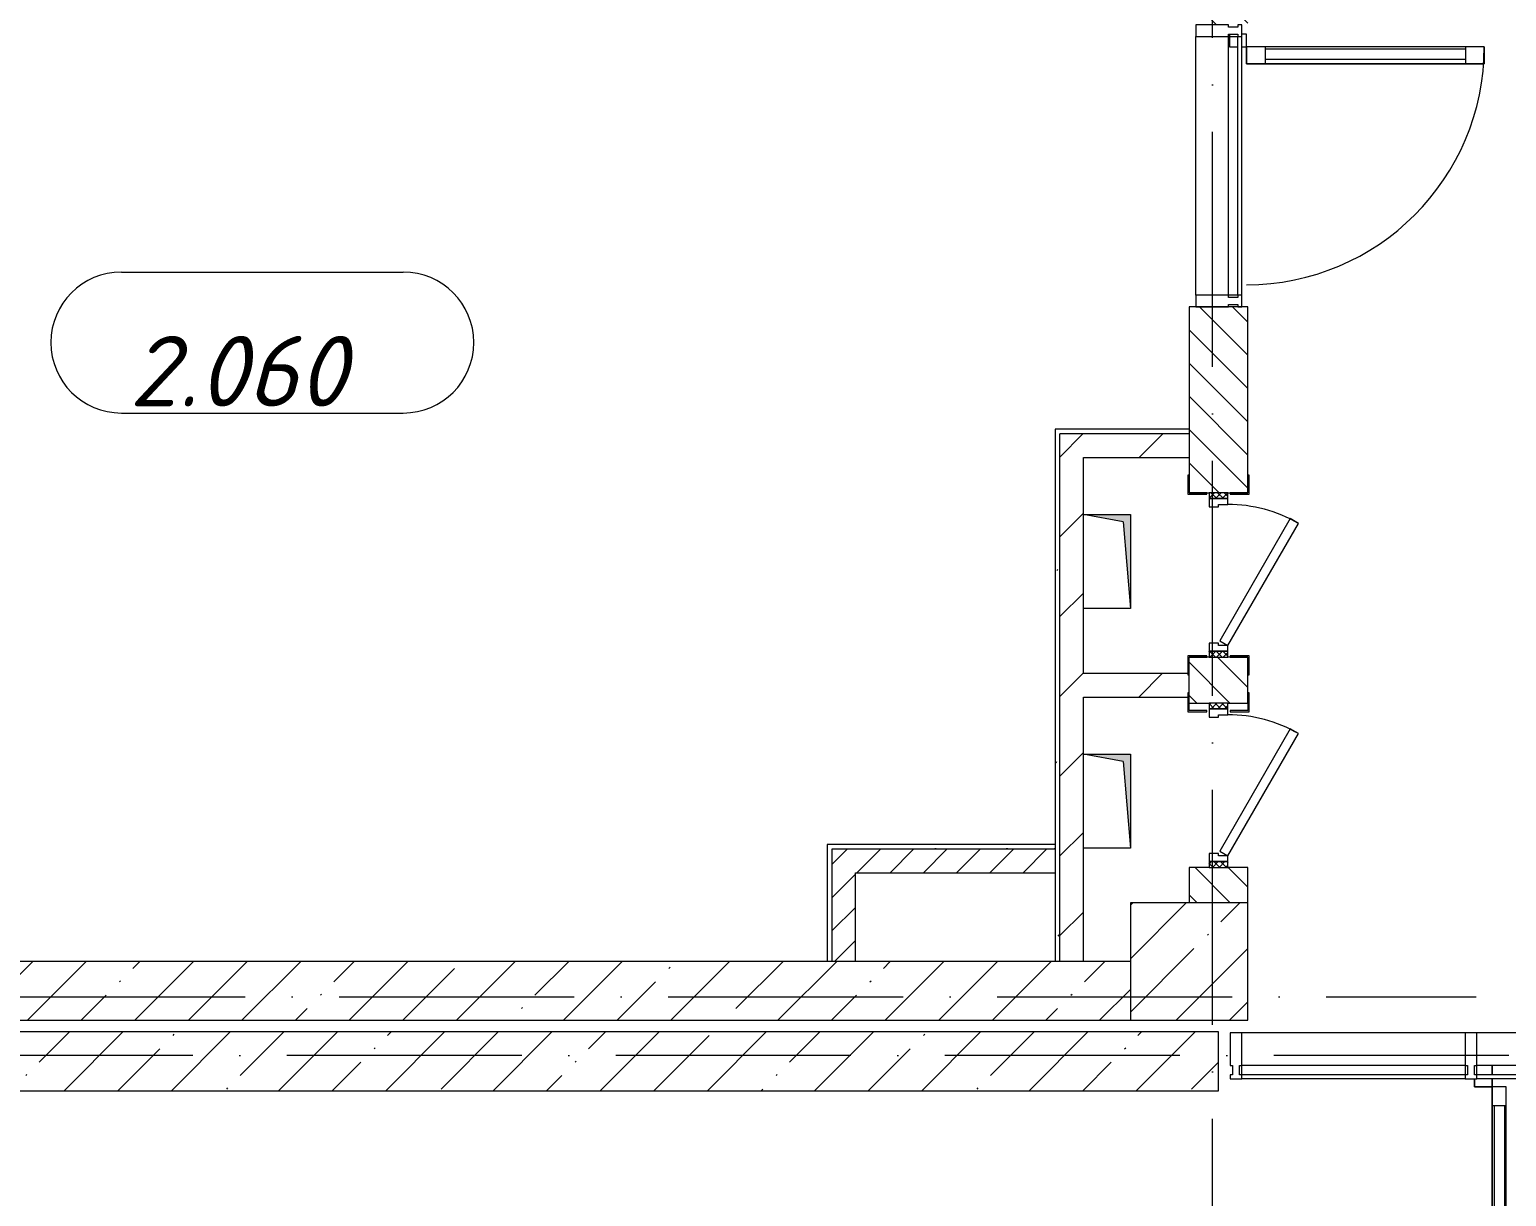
# Model space of a CAD drawing. Header units: millimetres. Extents: x -6467 to 106027, y -7090 to 195095.
# Drawn here: x 416 to 6701, y 8781 to 13747 of the extents above; entities that cross this region are included whole.
import ezdxf

# ---------------------------------------------------------------- set-up
doc = ezdxf.new("R2010")
doc.units = ezdxf.units.MM
doc.linetypes.add('50_200_ШТРИХ_1Т_ш5_п1_п1_', pattern=[1400, 1000, -200, 0, -200])
for name, color, linetype, lineweight, true_color in [('A-AREA-IDEN-1', 7, 'Continuous', 9, 0xaaaaaa), ('A-GENM-1', 7, 'Continuous', 9, 0xaaaaaa), ('A-GENM-2', 7, 'Continuous', 20, 0xaaaaaa), ('I-WALL-1', 7, 'Continuous', 5, 0x787878), ('M-EQPM-1', 7, 'Continuous', 9, 0xaaaaaa), ('M-EQPM-2', 7, 'Continuous', 9, 0xe2e2e2), ('Оси-3', 7, '50_200_ШТРИХ_1Т_ш5_п1_п1_', 9, 0xaaaaaa)]:
    doc.layers.add(name, color=color, linetype=linetype, lineweight=lineweight, true_color=true_color)
for name, color, linetype, lineweight in [('A-DETL-GENF', 7, 'Continuous', 9), ('A-DOOR', 7, 'Continuous', 9), ('A-DOOR-2', 7, 'Continuous', 5), ('A-DOOR-FRAM', 7, 'Continuous', 9), ('A-DOOR-FRAM-2', 7, 'Continuous', 5), ('A-GLAZ-CWMG', 7, 'Continuous', 9), ('A-GLAZ-CWMG-1', 7, 'Continuous', 20), ('A-WALL', 7, 'Continuous', 5), ('A-WALL-FNSH-1', 7, 'Continuous', 5), ('I-WALL', 7, 'Continuous', 5), ('S-COLS', 7, 'Continuous', 9), ('S-COLS-1', 7, 'Continuous', 5)]:
    doc.layers.add(name, color=color, linetype=linetype, lineweight=lineweight)
doc.styles.add('ISOCPEUR_I', font='isocpeui.ttf', dxfattribs={"height": 300})
pattern_1 = [(45, (0, 0), (-228.0985, 228.0985), []), (45, (228.1, 0), (-228.0985, 228.0985), [403.225, -80.645, 6.706, -73.939])]
pattern_2 = [(0, (0, 0), (406.4, 101.6), [6.706, -298.094, 6.706, -298.094, -1625.6]), (0, (0, 0), (406.4, 101.6), [-609.6, 6.706, -602.894, 6.706, -298.094, -711.2]), (0, (0, 0), (406.4, 101.6), [-1524, 6.706, -196.494, 6.706, -501.294]), (120, (152.4, 50.8), (-291.1882, 301.1527), [6.706, -298.094, 6.706, -298.094, -1625.6]), (120, (152.4, 50.8), (-291.1882, 301.1527), [-609.6, 6.706, -602.894, 6.706, -298.094, -711.2]), (120, (152.4, 50.8), (-291.1882, 301.1527), [-1524, 6.706, -196.494, 6.706, -501.294]), (240, (203.2, 254), (-115.2118, -402.7527), [6.706, -298.094, 6.706, -298.094, -1625.6]), (240, (203.2, 254), (-115.2118, -402.7527), [-609.6, 6.706, -602.894, 6.706, -298.094, -711.2]), (240, (203.2, 254), (-115.2118, -402.7527), [-1524, 6.706, -196.494, 6.706, -501.294])]
pattern_3 = [(45, (0, 0), (-169.7056, 169.7056), [])]
pattern_4 = [(45, (0, 0), (-70.7107, 70.7107), [])]

# ---------------------------------------------------------------- blocks, each defined once
blk = doc.blocks.new('BSC_Колонна _Прямоугольная - 500х500-V62-АИ_План этажа Радиаторы_2')
at = {"layer": 'S-COLS-1'}
h = blk.add_hatch(dxfattribs=at)
h.set_pattern_fill('FP_90', color=256, style=0, pattern_type=2)
h.set_pattern_definition([(45, (-5350, -9781.04), (-228.0985, 228.0985), []), (45, (-5121.9, -9781.04), (-228.0985, 228.0985), [403.225, -80.645, 6.706, -73.939])])
h.paths.add_polyline_path([(-250, -250), (250, -250), (250, 250), (-250, 250), (-250, -238)])
for p, q in [((250, 250), (-250, 250)), ((-250, 250), (-250, -250)), ((250, -250), (250, 250)), ((-250, -250), (250, -250))]:
    blk.add_line(p, q, dxfattribs=at)
blk = doc.blocks.new('Дверь_СКБ_1ст_Витражная - Горячий цех 11  EIW30 2-21848437-АИ_План этажа Радиаторы_2')
at = {"layer": 'A-DETL-GENF'}
for p, q in [((-506, 1048), (-434, 1048)), ((-506, 1048), (-506, 36)), ((-434, 1048), (-506, 1048)), ((-506, 1048), (-506, 36)), ((-434, 1048), (-434, 36)), ((-434, 36), (-434, 1048)), ((-506, 968), (-434, 968)), ((-496, 968), (-496, 116)), ((-452, 968), (-452, 116)), ((-506, 116), (-434, 116)), ((-560, 36), (-560, 17)), ((-506, 36), (-560, 36)), ((-506, 36), (-560, 36)), ((-560, 36), (-560, 17)), ((-434, 36), (-506, 36)), ((-506, 36), (-434, 36)), ((-506, 17), (-506, 36)), ((-506, 17), (-506, 36)), ((-506, -36), (-506, 0)), ((-506, -36), (-506, 0)), ((-560, -36), (-506, -36)), ((-560, -36), (-506, -36))]:
    blk.add_line(p, q, dxfattribs=at)
at = {"layer": 'A-DOOR-2'}
blk.add_line((-506, 1048), (-506, 36), dxfattribs=at)
blk.add_arc((-506, 36), 1012, 360, 90, dxfattribs=at)
blk = doc.blocks.new('Прямоугольный импост - Импост структурный с накладкой - 180мм-21847212-АИ_План этажа Радиаторы_2')
at = {"layer": 'A-GLAZ-CWMG'}
for p, q in [((16650, 6081), (15550, 6081)), ((15550, 6024), (15550, 6064)), ((16650, 6064), (15550, 6064)), ((16650, 6064), (16650, 6024)), ((16650, 6024), (15550, 6024)), ((16650, 5884), (15550, 5884))]:
    blk.add_line(p, q, dxfattribs=at)
blk = doc.blocks.new('Прямоугольный импост - Импост структурный с накладкой - 180мм-21847957-АИ_План этажа Радиаторы_2')
at = {"layer": 'A-GLAZ-CWMG-1'}
for p, q in [((-50, 40), (-50, 180)), ((-50, 180), (0, 180)), ((0, 180), (0, 40)), ((-40, 40), (-50, 40)), ((-50, -17), (-50, 0)), ((-50, 0), (-40, 0)), ((-40, 0), (-40, 40)), ((-10, 40), (-10, 0)), ((0, 40), (-10, 40)), ((-10, 0), (0, 0)), ((0, 0), (0, -17)), ((0, -17), (-50, -17))]:
    blk.add_line(p, q, dxfattribs=at)
blk = doc.blocks.new('Прямоугольный импост - Импост структурный с накладкой - 180мм-21847958-АИ_План этажа Радиаторы_2')
at = {"layer": 'A-GLAZ-CWMG-1'}
for p, q in [((0, 180), (-50, 180)), ((-50, 180), (-50, 40)), ((0, 40), (0, 180)), ((-50, 40), (-40, 40)), ((-40, 0), (-50, 0)), ((-50, 0), (-50, -17)), ((-40, 40), (-40, 0)), ((-10, 0), (-10, 40)), ((-10, 40), (0, 40)), ((0, 0), (-10, 0)), ((0, -17), (0, 0)), ((-50, -17), (0, -17))]:
    blk.add_line(p, q, dxfattribs=at)
blk = doc.blocks.new('Дверь_Витражная_СКБ_2Ст - ДВВ_ДАО_СОШ_Коридор EIW30-22655007-АИ_План этажа Радиаторы_2')
at = {"layer": 'A-DETL-GENF'}
for p, q in [((-960, 40), (-960, 0)), ((-960, 0), (-960, 40)), ((960, 40), (960, 0)), ((960, 40), (960, 0)), ((-1035, -50), (-1035, -17)), ((-1035, -17), (-1035, -50)), ((-960, -50), (-1035, -50)), ((-1035, -50), (-960, -50)), ((-960, -17), (-960, -50)), ((-960, -50), (-960, -17)), ((-900, -50), (-960, -50)), ((-960, -1010), (-960, -50)), ((-900, -50), (-960, -50)), ((-960, -50), (-960, -1010)), ((-900, -1010), (-900, -50)), ((-900, -1010), (-900, -50)), ((900, -50), (960, -50)), ((900, -1010), (900, -50)), ((900, -50), (900, -1010)), ((960, -50), (900, -50)), ((960, -17), (960, -50)), ((960, -17), (960, -50)), ((960, -1010), (960, -50)), ((960, -1010), (960, -50)), ((960, -50), (1035, -50)), ((960, -50), (1035, -50)), ((1035, -50), (1035, -17)), ((1035, -50), (1035, -17)), ((-960, -130), (-900, -130)), ((-950, -930), (-950, -130)), ((-906, -930), (-906, -130)), ((960, -130), (900, -130)), ((906, -930), (906, -130)), ((950, -930), (950, -130)), ((-960, -930), (-900, -930)), ((960, -930), (900, -930)), ((-960, -1010), (-900, -1010)), ((-960, -1010), (-900, -1010)), ((960, -1010), (900, -1010)), ((900, -1010), (960, -1010))]:
    blk.add_line(p, q, dxfattribs=at)
at = {"layer": 'A-DOOR-2'}
for p, q in [((-960, -1010), (-960, -50)), ((960, -1010), (960, -50))]:
    blk.add_line(p, q, dxfattribs=at)
for centre, start, end in [((-960, -50), 270, 0), ((960, -50), 180, 270)]:
    blk.add_arc(centre, 960, start, end, dxfattribs=at)
blk = doc.blocks.new('Прямоугольный импост - Импост структурный с накладкой - 180мм-21819183-АИ_План этажа Радиаторы_2')
at = {"layer": 'A-GLAZ-CWMG'}
for p, q in [((9600, 11206), (9600, 13256)), ((9617, 13256), (9657, 13256)), ((9617, 11206), (9617, 13256)), ((9657, 11206), (9657, 13256)), ((9797, 11206), (9797, 13256)), ((9657, 11206), (9617, 11206))]:
    blk.add_line(p, q, dxfattribs=at)
blk = doc.blocks.new('Прямоугольный импост - Импост структурный с накладкой - 180мм-20786475-АИ_План этажа Радиаторы_2')
at = {"layer": 'A-GLAZ-CWMG-1'}
for p, q in [((-25, 0), (-25, 17)), ((-25, 17), (25, 17)), ((-15, 0), (-25, 0)), ((-15, -40), (-15, 0)), ((25, 0), (15, 0)), ((15, 0), (15, -40)), ((25, 17), (25, 0)), ((-25, -180), (-25, -40)), ((-25, -40), (-15, -40)), ((15, -40), (25, -40)), ((25, -40), (25, -180)), ((25, -180), (-25, -180))]:
    blk.add_line(p, q, dxfattribs=at)
blk = doc.blocks.new('Канал вертикальный прямоугольный - Шахта - значок проема-24087326-АИ_План этажа Радиаторы_2')
at = {"layer": 'M-EQPM-2'}
blk.add_hatch(color=256, dxfattribs=at).paths.add_polyline_path([(200, 100), (-200, 100), (-200, -100), (-170, 70)])
at = {"layer": 'M-EQPM-1'}
for p, q in [((-200, -100), (-200, 100)), ((-200, 100), (200, 100)), ((-170, 70), (-200, -100)), ((-170, 70), (200, 100)), ((200, 100), (200, -100)), ((200, -100), (-200, -100))]:
    blk.add_line(p, q, dxfattribs=at)
blk = doc.blocks.new('110_Дверь_СКБ_1Ст_Внутренняя - ДОО_Д-22_Дв_700x2100h_Технический шкаф ЭОМ и СС EI30-25217176-АИ_План этажа Радиаторы_2')
at = {"layer": 'A-DOOR-2'}
h = blk.add_hatch(dxfattribs=at)
h.set_pattern_fill('FP_232', color=256, style=0, pattern_type=2)
h.set_pattern_definition([(135, (1951.41, 189.685), (-14.14214, -14.14214), []), (225, (1951.41, 189.685), (14.14214, -14.14214), [])])
h.paths.add_polyline_path([(362.5, -40), (362.5, 40), (337.5, 40), (337.5, -40)])
at = {"layer": 'A-DOOR-FRAM-2'}
h = blk.add_hatch(dxfattribs=at)
h.set_pattern_fill('FP_233', color=256, style=0, pattern_type=2)
h.set_pattern_definition([(45, (-171.384, 189.685), (-14.1421, 14.1421), []), (135, (-171.384, 189.685), (-14.1421, -14.1421), [])])
h.paths.add_polyline_path([(-312.5, -40), (-312.5, 40), (-337.5, 40), (-337.5, -40)])
at = {"layer": 'A-DOOR'}
for p, q in [((-207.1, 340), (-227.1, 305.4)), ((312.5, 40), (-207.1, 340)), ((-227.1, 305.4), (292.5, 5.4)), ((292.5, 5.4), (312.5, 40))]:
    blk.add_line(p, q, dxfattribs=at)
at = {"layer": 'A-DOOR-2'}
blk.add_arc((312.5, 40), 600, 150, 180, dxfattribs=at)
at = {"layer": 'A-DOOR-FRAM'}
for p, q in [((-312.5, 40), (-337.5, 40)), ((-337.5, 40), (-337.5, -40)), ((-287.5, 40), (-312.5, 40)), ((-312.5, 40), (-312.5, -40)), ((-312.5, -40), (-312.5, 40)), ((-287.5, 0), (-287.5, 40)), ((-277.5, 0), (-287.5, 0)), ((-277.5, -40), (-277.5, 0)), ((312.5, 0), (302.5, 0)), ((302.5, 0), (302.5, -40)), ((312.5, 40), (312.5, 0)), ((337.5, 40), (312.5, 40)), ((337.5, -40), (337.5, 40)), ((362.5, 40), (337.5, 40)), ((337.5, 40), (337.5, -40)), ((362.5, -40), (362.5, 40)), ((-337.5, -40), (-312.5, -40)), ((-312.5, -40), (-277.5, -40)), ((302.5, -40), (337.5, -40)), ((337.5, -40), (362.5, -40))]:
    blk.add_line(p, q, dxfattribs=at)
blk = doc.blocks.new('Фахверк _газобетон торцы_781 - Фахверк _газобетон торцы_-25914318-АИ_План этажа Радиаторы_2')
at = {"layer": 'A-GENM-2'}
for p, q in [((89406, 11134.7), (89325, 11134.7)), ((89325, 11134.7), (89325, 11128.7)), ((89325, 11128.7), (89400, 11128.7)), ((89400, 11128.7), (89400, 11053.7)), ((89406, 11053.7), (89406, 11134.7)), ((89400, 11053.7), (89406, 11053.7)), ((89400, 10953.7), (89400, 10878.7)), ((89406, 10953.7), (89400, 10953.7)), ((89406, 10872.7), (89406, 10953.7)), ((89400, 10878.7), (89325, 10878.7)), ((89325, 10878.7), (89325, 10872.7)), ((89325, 10872.7), (89406, 10872.7))]:
    blk.add_line(p, q, dxfattribs=at)
blk = doc.blocks.new('Фахверк _газобетон торцы_782 - Фахверк _газобетон торцы_-25914338-АИ_План этажа Радиаторы_2')
at = {"layer": 'A-GENM-2'}
for p, q in [((89406, 1349.3), (89325, 1349.3)), ((89325, 1349.3), (89325, 1343.3)), ((89325, 1343.3), (89400, 1343.3)), ((89400, 1343.3), (89400, 1268.3)), ((89406, 1268.3), (89406, 1349.3)), ((89400, 1268.3), (89406, 1268.3)), ((89406, 1168.3), (89400, 1168.3)), ((89400, 1168.3), (89400, 1093.3)), ((89406, 1087.3), (89406, 1168.3)), ((89400, 1093.3), (89325, 1093.3)), ((89325, 1093.3), (89325, 1087.3)), ((89325, 1087.3), (89406, 1087.3))]:
    blk.add_line(p, q, dxfattribs=at)
blk = doc.blocks.new('Фахверк _газобетон торцы_784 - Фахверк _газобетон торцы_-25914358-АИ_План этажа Радиаторы_2')
at = {"layer": 'A-GENM-2'}
for p, q in [((89406, 22224.7), (89325, 22224.7)), ((89325, 22224.7), (89325, 22218.7)), ((89325, 22218.7), (89400, 22218.7)), ((89400, 22218.7), (89400, 22143.7)), ((89406, 22143.7), (89406, 22224.7)), ((89400, 22143.7), (89406, 22143.7)), ((89400, 22043.7), (89400, 21968.7)), ((89406, 22043.7), (89400, 22043.7)), ((89406, 21962.7), (89406, 22043.7)), ((89400, 21968.7), (89325, 21968.7)), ((89325, 21968.7), (89325, 21962.7)), ((89325, 21962.7), (89406, 21962.7))]:
    blk.add_line(p, q, dxfattribs=at)
blk = doc.blocks.new('Прямоугольный импост - Импост структурный с накладкой - 180мм-26318486-АИ_План этажа Радиаторы_2')
at = {"layer": 'A-GLAZ-CWMG'}
for p, q in [((6525, 9478), (5575, 9478)), ((5575, 9298), (5575, 9338)), ((6525, 9338), (5575, 9338)), ((6525, 9338), (6525, 9298)), ((6525, 9298), (5575, 9298)), ((6525, 9281), (5575, 9281))]:
    blk.add_line(p, q, dxfattribs=at)
blk = doc.blocks.new('AAR_СКБ_Марка_помещения_1_5 ммп - Номер-27962133-АИ_План этажа Радиаторы_2')
at = {"layer": 'A-AREA-IDEN-1'}
for p, q in [((-2.987, 3), (3.013, 3)), ((-2.987, 0), (3.013, 0))]:
    blk.add_line(p, q, dxfattribs=at)
for centre, start, end in [((-2.987, 1.5), 90, 270), ((3.013, 1.5), 270, 90)]:
    blk.add_arc(centre, 1.5, start, end, dxfattribs=at)

msp = doc.modelspace()

# ---------------------------------------------------------------- hatches: boundary and pattern name
at = {"layer": 'A-WALL'}
h = msp.add_hatch(dxfattribs=at)
h.set_pattern_fill('FP_1', color=256, style=0, pattern_type=2)
h.set_pattern_definition(pattern_1)
h.paths.add_polyline_path([(5100, 9531), (5100, 9781), (-1950, 9781), (-1950, 9531), (4489.5, 9531)])
h = msp.add_hatch(dxfattribs=at)
h.set_pattern_fill('FP_1', color=256, style=0, pattern_type=2)
h.set_pattern_definition(pattern_1)
h.paths.add_polyline_path([(5475, 9231), (5475, 9481), (-1950, 9481), (-1950, 9231), (4489.5, 9231)])
at = {"layer": 'I-WALL'}
h = msp.add_hatch(dxfattribs=at)
h.set_pattern_fill('FP_2', color=256, style=0, pattern_type=2)
h.set_pattern_definition([(135, (0, 0), (-70.71068, -70.71068), [])])
h.paths.add_polyline_path([(5435, 10031), (5600, 10031), (5600, 10181), (5350, 10181), (5350, 10031)])
h.paths.add_polyline_path([(5350, 10881), (5600, 10881), (5600, 11076), (5350, 11076), (5350, 10906)])
h.paths.add_polyline_path([(5600, 11776), (5600, 12567), (5350, 12567), (5350, 11776), (5515, 11776)])
h.paths.add_polyline_path([(5600, 13767), (5600, 13931), (5350, 13931), (5350, 13767)])
h.paths.add_polyline_path([(5350, 14431), (5600, 14431), (5600, 15567), (5350, 15567), (5350, 14986)])
h.paths.add_polyline_path([(5435, 16267), (5600, 16267), (5600, 16446), (5350, 16446), (5350, 16267)])
h.paths.add_polyline_path([(5350, 17146), (5600, 17146), (5600, 17231), (5350, 17231), (5350, 17226)])
h.paths.add_polyline_path([(5420, 19491), (5600, 19493), (5600, 23231), (5350, 23231), (5352, 19493), (5360, 19491)])
h.paths.add_polyline_path([(5600, 23731), (5600, 26231), (5350, 26231), (5350, 23731)])
h.paths.add_polyline_path([(5463.9, 26731), (5600, 26731), (5600, 32231), (5350, 32231), (5350, 26731), (5462.7, 26731)])
h.paths.add_polyline_path([(5382.8, 32731), (5600, 32731), (5600, 35231), (5350, 35231), (5350, 32731)])
h.paths.add_polyline_path([(5598, 37491), (5600, 37493), (5600, 38230.7), (5350, 38230.7), (5352, 37493), (5598, 37492.2)])
h.paths.add_polyline_path([(5350, 38730.7), (5600, 38730.7), (5600, 43731), (5350, 43731), (5350, 38887.8)])
h.paths.add_polyline_path([(5600, 44231), (5598, 45014), (5350, 45014), (5350, 44231)])
h.paths.add_polyline_path([(5420, 46776), (5600, 46778), (5598, 47231), (5350, 47231), (5352, 46778), (5360, 46776)])
h = msp.add_hatch(dxfattribs=at)
h.set_pattern_fill('FP_5', color=256, style=0, pattern_type=2)
h.set_pattern_definition(pattern_3)
h.paths.add_polyline_path([(4800, 9781), (4900, 9781), (4900, 12026), (4800, 12026), (4800, 10632.7)])
h = msp.add_hatch(dxfattribs=at)
h.set_pattern_fill('FP_5', color=256, style=0, pattern_type=2)
h.set_pattern_definition(pattern_3)
h.paths.add_polyline_path([(5350, 11926), (5350, 12026), (4900, 12026), (4900, 11926), (5320, 11926)])
h = msp.add_hatch(dxfattribs=at)
h.set_pattern_fill('FP_5', color=256, style=0, pattern_type=2)
h.set_pattern_definition(pattern_3)
h.paths.add_polyline_path([(4900, 10906), (5350, 10906), (5350, 11006), (4900, 11006), (4900, 10950.9)])
h = msp.add_hatch(dxfattribs=at)
h.set_pattern_fill('FP_4', color=256, style=0, pattern_type=2)
h.set_pattern_definition(pattern_4)
h.paths.add_polyline_path([(4780, 10159), (4780, 10259), (3830, 10259), (3830, 10159), (4489.5, 10159)])
h = msp.add_hatch(dxfattribs=at)
h.set_pattern_fill('FP_4', color=256, style=0, pattern_type=2)
h.set_pattern_definition(pattern_4)
h.paths.add_polyline_path([(3930, 9781), (3930, 10159), (3830, 10159), (3830, 9781)])
at = {"layer": 'I-WALL-1'}
h = msp.add_hatch(dxfattribs=at)
h.set_pattern_fill('FP_3', color=256, style=0, pattern_type=2)
h.set_pattern_definition(pattern_2)
h.paths.add_polyline_path([(4780, 9781), (4800, 9781), (4800, 12046), (4780, 12046), (4780, 10950.9)])
h = msp.add_hatch(dxfattribs=at)
h.set_pattern_fill('FP_3', color=256, style=0, pattern_type=2)
h.set_pattern_definition(pattern_2)
h.paths.add_polyline_path([(5350, 12026), (5350, 12046), (4800, 12046), (4800, 12026), (5320, 12026)])
h = msp.add_hatch(dxfattribs=at)
h.set_pattern_fill('FP_3', color=256, style=0, pattern_type=2)
h.set_pattern_definition(pattern_2)
h.paths.add_polyline_path([(4780, 10259), (4780, 10279), (3810, 10279), (3810, 10259), (4489.5, 10259)])
h = msp.add_hatch(dxfattribs=at)
h.set_pattern_fill('FP_3', color=256, style=0, pattern_type=2)
h.set_pattern_definition(pattern_2)
h.paths.add_polyline_path([(3830, 9781), (3830, 10259), (3810, 10259), (3810, 9781)])

# ---------------------------------------------------------------- linework, layer by layer
at = {"layer": 'A-WALL'}
for p, q in [((5600, 12567), (5350, 12567)), ((5350, 12567), (5350, 11776)), ((5600, 11776), (5600, 12567)), ((4800, 9781), (4800, 12026)), ((5350, 12026), (4800, 12026)), ((5350, 11776), (5435, 11776)), ((5515, 11776), (5600, 11776)), ((5435, 11076), (5350, 11076)), ((5350, 10881), (5350, 11076)), ((5600, 11076), (5515, 11076)), ((5600, 10881), (5600, 11076)), ((5350, 10881), (5435, 10881)), ((5515, 10881), (5600, 10881)), ((3830, 10259), (3830, 9781)), ((4780, 10259), (3830, 10259)), ((5435, 10181), (5350, 10181)), ((5350, 10181), (5350, 10031)), ((5600, 10181), (5515, 10181)), ((5600, 10031), (5600, 10181)), ((5100, 9781), (-1950, 9781)), ((-1950, 9531), (5100, 9531)), ((5475, 9481), (-1950, 9481)), ((5475, 9231), (5475, 9481)), ((-1950, 9231), (5475, 9231))]:
    msp.add_line(p, q, dxfattribs=at)
at = {"layer": 'A-WALL-FNSH-1'}
for p, q in [((4780, 12046), (4780, 9781)), ((5350, 12046), (4780, 12046)), ((4900, 11006), (4900, 11926)), ((4900, 11926), (5350, 11926)), ((5350, 11006), (4900, 11006)), ((4900, 9781), (4900, 10906)), ((4900, 10906), (5350, 10906)), ((3810, 10279), (3810, 9781)), ((4780, 10279), (3810, 10279)), ((3930, 9781), (3930, 10159)), ((3930, 10159), (4780, 10159))]:
    msp.add_line(p, q, dxfattribs=at)
at = {"layer": 'Оси-3'}
for p, q in [((5450, -5889.7), (5450, 91281)), ((-5267.3, 9631), (6571.7, 9631)), ((104718, 9381), (-5267.3, 9381))]:
    msp.add_line(p, q, dxfattribs=at)

# ---------------------------------------------------------------- block references
at = {"layer": 'A-AREA-IDEN-1', "xscale": 199.9999999999999, "yscale": 199.9999999999999, "zscale": 199.9999999999999}
msp.add_blockref('AAR_СКБ_Марка_помещения_1_5 ммп - Номер-27962133-АИ_План этажа Радиаторы_2', (1403.6, 12115.1), dxfattribs=at)
at = {"layer": 'A-DOOR-2', "rotation": 269.9999999999999}
for name, p in [('Дверь_СКБ_1ст_Витражная - Горячий цех 11  EIW30 2-21848437-АИ_План этажа Радиаторы_2', (5558, 13167)), ('110_Дверь_СКБ_1Ст_Внутренняя - ДОО_Д-22_Дв_700x2100h_Технический шкаф ЭОМ и СС EI30-25217176-АИ_План этажа Радиаторы_2', (5475, 11438.5)), ('110_Дверь_СКБ_1Ст_Внутренняя - ДОО_Д-22_Дв_700x2100h_Технический шкаф ЭОМ и СС EI30-25217176-АИ_План этажа Радиаторы_2', (5475, 10543.5))]:
    msp.add_blockref(name, p, dxfattribs=at)
at = {"layer": 'A-DOOR-2'}
msp.add_blockref('Дверь_Витражная_СКБ_2Ст - ДВВ_ДАО_СОШ_Коридор EIW30-22655007-АИ_План этажа Радиаторы_2', (7600, 9298), dxfattribs=at)
at = {"layer": 'A-GENM-1'}
for name, p, rotation in [('Фахверк _газобетон торцы_784 - Фахверк _газобетон торцы_-25914358-АИ_План этажа Радиаторы_2', (-16618.7, 101176), 270.0000000000007), ('Фахверк _газобетон торцы_782 - Фахверк _газобетон торцы_-25914338-АИ_План этажа Радиаторы_2', (6693.3, -78324), 89.99999999999928), ('Фахверк _газобетон торцы_781 - Фахверк _газобетон торцы_-25914318-АИ_План этажа Радиаторы_2', (-5528.7, 100249), 270.0000000000007)]:
    msp.add_blockref(name, p, dxfattribs=dict(at, rotation=rotation))
at = {"layer": 'A-GLAZ-CWMG'}
for name, p, rotation in [('Прямоугольный импост - Импост структурный с накладкой - 180мм-21847958-АИ_План этажа Радиаторы_2', (5558, 13767), 89.9999999999999), ('Прямоугольный импост - Импост структурный с накладкой - 180мм-21847212-АИ_План этажа Радиаторы_2', (-506, 29267), 270.0000000000001), ('Прямоугольный импост - Импост структурный с накладкой - 180мм-21819183-АИ_План этажа Радиаторы_2', (19831, -319), 89.99999999999991)]:
    msp.add_blockref(name, p, dxfattribs=dict(at, rotation=rotation))
at = {"layer": 'A-GLAZ-CWMG', "extrusion": (0, 0, -1)}
for name, p, rotation in [('Прямоугольный импост - Импост структурный с накладкой - 180мм-21847957-АИ_План этажа Радиаторы_2', (-5558, 12567), 270.0000000000001), ('Прямоугольный импост - Импост структурный с накладкой - 180мм-20786475-АИ_План этажа Радиаторы_2', (-5550, 9298), 180), ('Прямоугольный импост - Импост структурный с накладкой - 180мм-20786475-АИ_План этажа Радиаторы_2', (-6550, 9298), 180)]:
    msp.add_blockref(name, p, dxfattribs=dict(at, rotation=rotation))
at = {"layer": 'A-GLAZ-CWMG'}
msp.add_blockref('Прямоугольный импост - Импост структурный с накладкой - 180мм-26318486-АИ_План этажа Радиаторы_2', (0, 0), dxfattribs=at)
at = {"layer": 'M-EQPM-1', "rotation": 269.9999999999997}
for p in [(5000, 11482.7), (5000, 10462.7)]:
    msp.add_blockref('Канал вертикальный прямоугольный - Шахта - значок проема-24087326-АИ_План этажа Радиаторы_2', p, dxfattribs=at)
at = {"layer": 'S-COLS'}
msp.add_blockref('BSC_Колонна _Прямоугольная - 500х500-V62-АИ_План этажа Радиаторы_2', (5350, 9781), dxfattribs=at)

# ---------------------------------------------------------------- texts
at = {"layer": 'A-AREA-IDEN-1', "insert": (1300.4, 12143.3), "char_height": 300, "width": 952, "attachment_point": 8, "line_spacing_factor": 1.139951, "style": 'ISOCPEUR_I'}
msp.add_mtext('\\pxqc,t8.46667,16.93333,25.4,33.86667,42.33333,50.8,59.26667,67.73333,76.2,84.66667,93.13333,101.6,110.06667,118.53333,127,135.46667,143.93333,152.4,160.86667,169.33333,177.8,186.26667,194.73333,203.2,211.66667,220.13333,228.6,237.06667,245.53333,254,262.46667,270.93333;{2.060}', dxfattribs=at)

doc.saveas('drawing.dxf')
